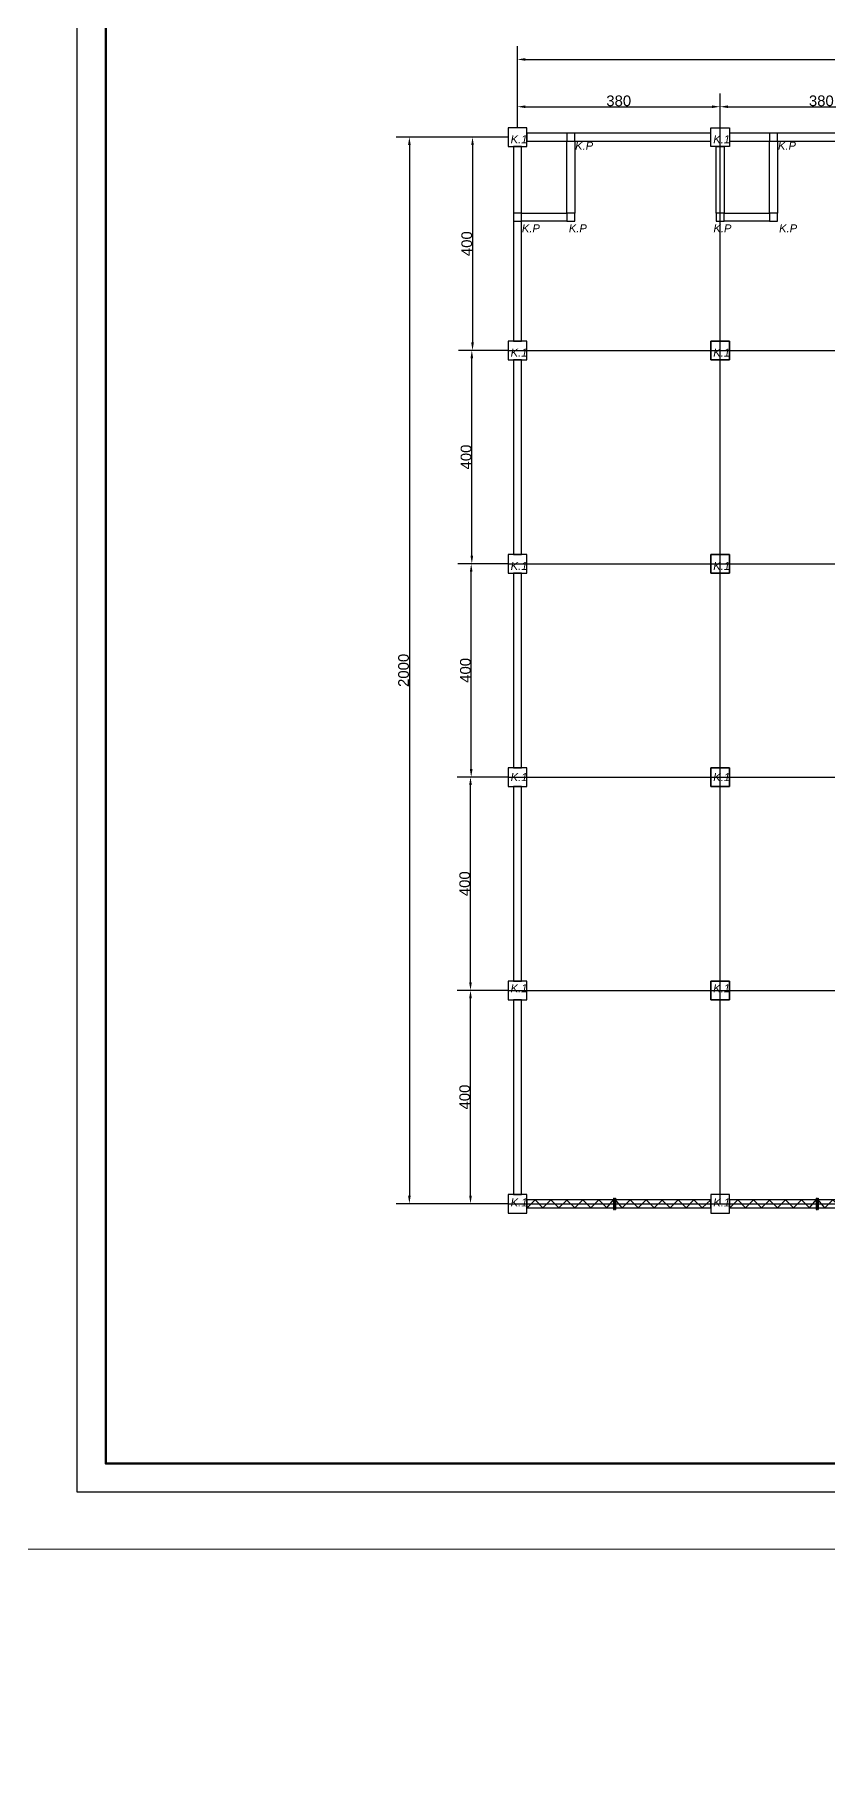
# Model space of a CAD drawing. Header units: centimetres. Extents: x -377343 to 693706, y 194584 to 813780.
# Drawn here: x 168664 to 170153, y 497226 to 500458 of the extents above; entities that cross this region are included whole.
import ezdxf

# ---------------------------------------------------------------- set-up
doc = ezdxf.new("R2010")
doc.units = ezdxf.units.CM
doc.header["$PDMODE"] = 3
doc.layers.add('Kertas', color=252, linetype='Continuous', lineweight=20)
doc.layers.add('Legenda', color=252, linetype='Continuous', lineweight=20)
doc.layers.add('pintu', color=235, linetype='Continuous')
doc.layers.add('PIPA', color=11, linetype='Continuous')
doc.styles.get("Standard").update_dxf_attribs({"font": 'arial.ttf'})
doc.dimstyles.new('ISO-25', dxfattribs={"dimtxt": 2.5, "dimasz": 2.5, "dimexe": 1.25, "dimexo": 0.625, "dimtad": 1, "dimtxsty": 'Standard', "dimcen": 2.5, "dimadec": 0, "dimazin": 0, "dimtfac": 1, "dimtmove": 0, "dimatfit": 3, "dimfxl": 1, "dimarcsym": 0})

# ---------------------------------------------------------------- blocks, each defined once
blk = doc.blocks.new('*D60')
at = {"layer": 'Defpoints', "color": 0, "transparency": 16777216}
for p in [(169949.5, 500323), (169569.5, 500283.7), (169949.5, 500283.7)]:
    blk.add_point(p, dxfattribs=at)
at = {"layer": 'pintu', "color": 0, "lineweight": -2, "transparency": 16777216}
for p, q in [((169569.5, 500284.3), (169569.5, 500348)), ((169949.5, 500284.3), (169949.5, 500348)), ((169584.5, 500323), (169934.5, 500323))]:
    blk.add_line(p, q, dxfattribs=at)
at = {"layer": 'pintu', "color": 0, "transparency": 16777216}
for points in [[(169584.5, 500325.5), (169584.5, 500320.5), (169569.5, 500323)], [(169934.5, 500325.5), (169934.5, 500320.5), (169949.5, 500323)]]:
    blk.add_solid(points, dxfattribs=at)
at = {"layer": 'pintu', "color": 0, "transparency": 16777216, "insert": (169759.5, 500333.9), "char_height": 20, "attachment_point": 5}
blk.add_mtext('380', dxfattribs=at)
blk = doc.blocks.new('*D53')
at = {"layer": 'Defpoints', "color": 0, "transparency": 16777216}
for p in [(170329.5, 500323), (169949.5, 500283.7), (170329.5, 500283.7)]:
    blk.add_point(p, dxfattribs=at)
at = {"layer": 'pintu', "color": 0, "lineweight": -2, "transparency": 16777216}
for p, q in [((169949.5, 500284.3), (169949.5, 500348)), ((170329.5, 500284.3), (170329.5, 500348)), ((169964.5, 500323), (170314.5, 500323))]:
    blk.add_line(p, q, dxfattribs=at)
at = {"layer": 'pintu', "color": 0, "transparency": 16777216}
for points in [[(169964.5, 500325.5), (169964.5, 500320.5), (169949.5, 500323)], [(170314.5, 500325.5), (170314.5, 500320.5), (170329.5, 500323)]]:
    blk.add_solid(points, dxfattribs=at)
at = {"layer": 'pintu', "color": 0, "transparency": 16777216, "insert": (170139.5, 500333.9), "char_height": 20, "attachment_point": 5}
blk.add_mtext('380', dxfattribs=at)
blk = doc.blocks.new('*D49')
at = {"layer": 'Defpoints', "color": 0, "transparency": 16777216}
for p in [(171469.5, 500411.6), (169569.5, 500283.7), (171469.5, 500283.7)]:
    blk.add_point(p, dxfattribs=at)
at = {"layer": 'pintu', "color": 0, "lineweight": -2, "transparency": 16777216}
for p, q in [((169569.5, 500284.3), (169569.5, 500436.6)), ((171469.5, 500284.3), (171469.5, 500436.6)), ((169584.5, 500411.6), (171454.5, 500411.6))]:
    blk.add_line(p, q, dxfattribs=at)
at = {"layer": 'pintu', "color": 0, "transparency": 16777216}
for points in [[(169584.5, 500414.1), (169584.5, 500409.1), (169569.5, 500411.6)], [(171454.5, 500414.1), (171454.5, 500409.1), (171469.5, 500411.6)]]:
    blk.add_solid(points, dxfattribs=at)
at = {"layer": 'pintu', "color": 0, "transparency": 16777216, "insert": (170519.5, 500422.4), "char_height": 20, "attachment_point": 5}
blk.add_mtext('1900', dxfattribs=at)
blk = doc.blocks.new('*D56')
at = {"layer": 'Defpoints', "color": 0, "transparency": 16777216}
for p in [(169552, 500266.2), (169485.3, 499866.2), (169552, 499866.2)]:
    blk.add_point(p, dxfattribs=at)
at = {"layer": 'pintu', "color": 0, "lineweight": -2, "transparency": 16777216}
for p, q in [((169551.4, 500266.2), (169460.3, 500266.2)), ((169485.3, 500251.2), (169485.3, 499881.2)), ((169551.4, 499866.2), (169460.3, 499866.2))]:
    blk.add_line(p, q, dxfattribs=at)
at = {"layer": 'pintu', "color": 0, "transparency": 16777216}
for points in [[(169482.8, 500251.2), (169487.8, 500251.2), (169485.3, 500266.2)], [(169482.8, 499881.2), (169487.8, 499881.2), (169485.3, 499866.2)]]:
    blk.add_solid(points, dxfattribs=at)
at = {"layer": 'pintu', "color": 0, "transparency": 16777216, "insert": (169474.5, 500066.2), "char_height": 20, "attachment_point": 5, "rotation": 90}
blk.add_mtext('400', dxfattribs=at)
blk = doc.blocks.new('*D57')
at = {"layer": 'Defpoints', "color": 0, "transparency": 16777216}
for p in [(169484, 499866.2), (169552, 499866.2), (169552, 499466.2)]:
    blk.add_point(p, dxfattribs=at)
at = {"layer": 'pintu', "color": 0, "lineweight": -2, "transparency": 16777216}
for p, q in [((169551.4, 499866.2), (169459, 499866.2)), ((169484, 499481.2), (169484, 499851.2)), ((169551.4, 499466.2), (169459, 499466.2))]:
    blk.add_line(p, q, dxfattribs=at)
at = {"layer": 'pintu', "color": 0, "transparency": 16777216}
for points in [[(169481.5, 499851.2), (169486.5, 499851.2), (169484, 499866.2)], [(169481.5, 499481.2), (169486.5, 499481.2), (169484, 499466.2)]]:
    blk.add_solid(points, dxfattribs=at)
at = {"layer": 'pintu', "color": 0, "transparency": 16777216, "insert": (169473.2, 499666.2), "char_height": 20, "attachment_point": 5, "rotation": 90}
blk.add_mtext('400', dxfattribs=at)
blk = doc.blocks.new('*D58')
at = {"layer": 'Defpoints', "color": 0, "transparency": 16777216}
for p in [(169482.8, 499466.2), (169551.4, 499466.2), (169552, 499066.2)]:
    blk.add_point(p, dxfattribs=at)
at = {"layer": 'pintu', "color": 0, "lineweight": -2, "transparency": 16777216}
for p, q in [((169550.8, 499466.2), (169457.8, 499466.2)), ((169482.8, 499081.2), (169482.8, 499451.2)), ((169551.4, 499066.2), (169457.8, 499066.2))]:
    blk.add_line(p, q, dxfattribs=at)
at = {"layer": 'pintu', "color": 0, "transparency": 16777216}
for points in [[(169480.3, 499451.2), (169485.3, 499451.2), (169482.8, 499466.2)], [(169480.3, 499081.2), (169485.3, 499081.2), (169482.8, 499066.2)]]:
    blk.add_solid(points, dxfattribs=at)
at = {"layer": 'pintu', "color": 0, "transparency": 16777216, "insert": (169472, 499266.2), "char_height": 20, "attachment_point": 5, "rotation": 90}
blk.add_mtext('400', dxfattribs=at)
blk = doc.blocks.new('*D51')
at = {"layer": 'Defpoints', "color": 0, "transparency": 16777216}
for p in [(169481.5, 499066.2), (169551.4, 499066.2), (169552, 498666.2)]:
    blk.add_point(p, dxfattribs=at)
at = {"layer": 'pintu', "color": 0, "lineweight": -2, "transparency": 16777216}
for p, q in [((169550.8, 499066.2), (169456.5, 499066.2)), ((169481.5, 498681.2), (169481.5, 499051.2)), ((169551.4, 498666.2), (169456.5, 498666.2))]:
    blk.add_line(p, q, dxfattribs=at)
at = {"layer": 'pintu', "color": 0, "transparency": 16777216}
for points in [[(169479, 499051.2), (169484, 499051.2), (169481.5, 499066.2)], [(169479, 498681.2), (169484, 498681.2), (169481.5, 498666.2)]]:
    blk.add_solid(points, dxfattribs=at)
at = {"layer": 'pintu', "color": 0, "transparency": 16777216, "insert": (169470.7, 498866.2), "char_height": 20, "attachment_point": 5, "rotation": 90}
blk.add_mtext('400', dxfattribs=at)
blk = doc.blocks.new('*D59')
at = {"layer": 'Defpoints', "color": 0, "transparency": 16777216}
for p in [(169481.5, 498666.2), (169552, 498666.2), (169552, 498266.2)]:
    blk.add_point(p, dxfattribs=at)
at = {"layer": 'pintu', "color": 0, "lineweight": -2, "transparency": 16777216}
for p, q in [((169551.4, 498666.2), (169456.5, 498666.2)), ((169481.5, 498281.2), (169481.5, 498651.2)), ((169551.4, 498266.2), (169456.5, 498266.2))]:
    blk.add_line(p, q, dxfattribs=at)
at = {"layer": 'pintu', "color": 0, "transparency": 16777216}
for points in [[(169479, 498651.2), (169484, 498651.2), (169481.5, 498666.2)], [(169479, 498281.2), (169484, 498281.2), (169481.5, 498266.2)]]:
    blk.add_solid(points, dxfattribs=at)
at = {"layer": 'pintu', "color": 0, "transparency": 16777216, "insert": (169470.7, 498466.2), "char_height": 20, "attachment_point": 5, "rotation": 90}
blk.add_mtext('400', dxfattribs=at)
blk = doc.blocks.new('*D50')
at = {"layer": 'Defpoints', "color": 0, "transparency": 16777216}
for p in [(169552, 500266.2), (169366.9, 498266.2), (169551.4, 498266.2)]:
    blk.add_point(p, dxfattribs=at)
at = {"layer": 'pintu', "color": 0, "lineweight": -2, "transparency": 16777216}
for p, q in [((169551.4, 500266.2), (169341.9, 500266.2)), ((169366.9, 500251.2), (169366.9, 498281.2)), ((169550.8, 498266.2), (169341.9, 498266.2))]:
    blk.add_line(p, q, dxfattribs=at)
at = {"layer": 'pintu', "color": 0, "transparency": 16777216}
for points in [[(169364.4, 500251.2), (169369.4, 500251.2), (169366.9, 500266.2)], [(169364.4, 498281.2), (169369.4, 498281.2), (169366.9, 498266.2)]]:
    blk.add_solid(points, dxfattribs=at)
at = {"layer": 'pintu', "color": 0, "transparency": 16777216, "insert": (169356, 499266.2), "char_height": 20, "attachment_point": 5, "rotation": 90}
blk.add_mtext('2000', dxfattribs=at)

msp = doc.modelspace()

# ---------------------------------------------------------------- linework, layer by layer
at = {"layer": 'Kertas'}
msp.add_lwpolyline([(168583.481, 500796.755), (173024.235, 500796.755), (173024.235, 497618.673), (168583.481, 497618.673)], close=True, dxfattribs=at)
at = {"layer": 'Legenda', "color": 5, "lineweight": 30}
msp.add_lwpolyline([(168743.99, 500636.246), (172917.229, 500636.246), (172917.229, 497725.679), (168743.99, 497725.679)], close=True, dxfattribs=at)
at = {"layer": 'Legenda', "color": 1, "lineweight": 50}
msp.add_lwpolyline([(168797.493, 500582.743), (172168.186, 500582.743), (172168.186, 497779.182), (168797.493, 497779.182)], close=True, dxfattribs=at)
at = {"layer": 'pintu'}
for p, q in [((169949.542, 498266.204), (169949.542, 500283.704)), ((169552.042, 499866.204), (171487.042, 499866.204)), ((169552.042, 499466.204), (171487.042, 499466.204)), ((169552.042, 499066.204), (171487.042, 499066.204)), ((169552.042, 498666.204), (171487.042, 498666.204)), ((169602.676, 498273.562), (169587.042, 498257.973)), ((169749.608, 498276.704), (169749.608, 498255.704)), ((169749.608, 498276.704), (169751.108, 498276.704)), ((169751.108, 498276.704), (169751.108, 498255.704)), ((169752.108, 498276.704), (169752.108, 498255.704)), ((169752.108, 498276.704), (169752.108, 498255.704)), ((169752.108, 498276.704), (169753.608, 498276.704)), ((169753.608, 498276.704), (169753.608, 498255.704)), ((169900.54, 498273.562), (169915.949, 498258.704)), ((169915.949, 498258.704), (169932.042, 498273.704)), ((169982.676, 498273.562), (169967.042, 498257.973)), ((170129.608, 498276.704), (170129.608, 498255.704)), ((170129.608, 498276.704), (170131.108, 498276.704)), ((170131.108, 498276.704), (170131.108, 498255.704)), ((170132.108, 498276.704), (170132.108, 498255.704)), ((170132.108, 498276.704), (170132.108, 498255.704)), ((170132.108, 498276.704), (170133.608, 498276.704)), ((170133.608, 498276.704), (170133.608, 498255.704)), ((169552.042, 498266.204), (171487.042, 498266.204)), ((169749.608, 498255.704), (169751.108, 498255.704)), ((169751.108, 498266.204), (169752.108, 498266.204)), ((169752.108, 498255.704), (169753.608, 498255.704)), ((170129.608, 498255.704), (170131.108, 498255.704)), ((170131.108, 498266.204), (170132.108, 498266.204)), ((170132.108, 498255.704), (170133.608, 498255.704))]:
    msp.add_line(p, q, dxfattribs=at)
for points in [[(169552.042, 500248.704), (169587.042, 500248.704), (169587.042, 500283.704), (169552.042, 500283.704)], [(169587.042, 500273.704), (169587.042, 500258.704), (169932.042, 500258.704), (169932.042, 500273.704)], [(169662.042, 500258.704), (169677.042, 500258.704), (169677.042, 500273.704), (169662.042, 500273.704)], [(169932.042, 500283.704), (169967.042, 500283.704), (169967.042, 500248.704), (169932.042, 500248.704)], [(169967.042, 500273.704), (169967.042, 500258.704), (170312.042, 500258.704), (170312.042, 500273.704)], [(170042.042, 500258.704), (170057.042, 500258.704), (170057.042, 500273.704), (170042.042, 500273.704)], [(169562.042, 499883.704), (169577.042, 499883.704), (169577.042, 500248.704), (169562.042, 500248.704)], [(169677.042, 500123.704), (169662.042, 500123.704), (169662.042, 500258.704), (169677.042, 500258.704)], [(169957.042, 500123.704), (169942.042, 500123.704), (169942.042, 500248.704), (169957.042, 500248.704)], [(170057.042, 500123.704), (170042.042, 500123.704), (170042.042, 500258.704), (170057.042, 500258.704)], [(169562.042, 500108.704), (169577.042, 500108.704), (169577.042, 500123.704), (169562.042, 500123.704)], [(169662.042, 500108.704), (169577.042, 500108.704), (169577.042, 500123.704), (169662.042, 500123.704)], [(169662.042, 500108.704), (169677.042, 500108.704), (169677.042, 500123.704), (169662.042, 500123.704)], [(169942.042, 500108.704), (169957.042, 500108.704), (169957.042, 500123.704), (169942.042, 500123.704)], [(170042.042, 500108.704), (169957.042, 500108.704), (169957.042, 500123.704), (170042.042, 500123.704)], [(170042.042, 500108.704), (170057.042, 500108.704), (170057.042, 500123.704), (170042.042, 500123.704)], [(169552.042, 499848.704), (169587.042, 499848.704), (169587.042, 499883.704), (169552.042, 499883.704)], [(169967.042, 499848.704), (169932.042, 499848.704), (169932.042, 499883.704), (169967.042, 499883.704)], [(169932.042, 499848.704), (169967.042, 499848.704), (169967.042, 499883.704), (169932.042, 499883.704)], [(169562.042, 499483.704), (169577.042, 499483.704), (169577.042, 499848.704), (169562.042, 499848.704)], [(169552.042, 499448.704), (169587.042, 499448.704), (169587.042, 499483.704), (169552.042, 499483.704)], [(169967.042, 499448.704), (169932.042, 499448.704), (169932.042, 499483.704), (169967.042, 499483.704)], [(169932.042, 499448.704), (169967.042, 499448.704), (169967.042, 499483.704), (169932.042, 499483.704)], [(169562.042, 499083.704), (169577.042, 499083.704), (169577.042, 499448.704), (169562.042, 499448.704)], [(169552.042, 499048.704), (169587.042, 499048.704), (169587.042, 499083.704), (169552.042, 499083.704)], [(169967.042, 499048.704), (169932.042, 499048.704), (169932.042, 499083.704), (169967.042, 499083.704)], [(169932.042, 499048.704), (169967.042, 499048.704), (169967.042, 499083.704), (169932.042, 499083.704)], [(169562.042, 498683.704), (169577.042, 498683.704), (169577.042, 499048.704), (169562.042, 499048.704)], [(169552.042, 498648.704), (169587.042, 498648.704), (169587.042, 498683.704), (169552.042, 498683.704)], [(169967.042, 498648.704), (169932.042, 498648.704), (169932.042, 498683.704), (169967.042, 498683.704)], [(169932.042, 498648.704), (169967.042, 498648.704), (169967.042, 498683.704), (169932.042, 498683.704)], [(169562.042, 498283.704), (169577.042, 498283.704), (169577.042, 498648.704), (169562.042, 498648.704)], [(169552.042, 498248.704), (169587.042, 498248.704), (169587.042, 498283.704), (169552.042, 498283.704)], [(169587.042, 498258.704), (169932.042, 498258.704), (169932.042, 498273.704), (169587.042, 498273.704)], [(169932.042, 498248.704), (169967.042, 498248.704), (169967.042, 498283.704), (169932.042, 498283.704)], [(169967.042, 498258.704), (170312.042, 498258.704), (170312.042, 498273.704), (169967.042, 498273.704)], [(169751.108, 498267.591), (169750.476, 498267.591), (169750.476, 498264.817), (169751.108, 498264.817)], [(169752.108, 498267.591), (169752.741, 498267.591), (169752.741, 498264.817), (169752.108, 498264.817)], [(170131.108, 498267.591), (170130.476, 498267.591), (170130.476, 498264.817), (170131.108, 498264.817)], [(170132.108, 498267.591), (170132.741, 498267.591), (170132.741, 498264.817), (170132.108, 498264.817)]]:
    msp.add_lwpolyline(points, close=True, dxfattribs=at)
for points in [[(169602.676, 498273.562), (169617.442, 498258.704), (169632.442, 498273.704), (169647.442, 498258.704), (169662.442, 498272.621), (169677.442, 498258.704), (169692.442, 498273.704), (169707.442, 498258.704), (169722.442, 498273.704), (169737.442, 498258.704), (169749.608, 498273.704)], [(169900.54, 498273.562), (169885.775, 498258.704), (169870.775, 498273.704), (169855.775, 498258.704), (169840.775, 498272.621), (169825.775, 498258.704), (169810.775, 498273.704), (169795.775, 498258.704), (169780.775, 498273.704), (169765.775, 498258.704), (169753.608, 498273.704)], [(169982.676, 498273.562), (169997.442, 498258.704), (170012.442, 498273.704), (170027.442, 498258.704), (170042.442, 498272.621), (170057.442, 498258.704), (170072.442, 498273.704), (170087.442, 498258.704), (170102.442, 498273.704), (170117.442, 498258.704), (170129.608, 498273.704)], [(170280.54, 498273.562), (170265.775, 498258.704), (170250.775, 498273.704), (170235.775, 498258.704), (170220.775, 498272.621), (170205.775, 498258.704), (170190.775, 498273.704), (170175.775, 498258.704), (170160.775, 498273.704), (170145.775, 498258.704), (170133.608, 498273.704)]]:
    msp.add_lwpolyline(points, dxfattribs=at)
at = {"layer": 'PIPA', "lineweight": 35, "extrusion": (0, 0.816497, 0.57735), "elevation": 193451.324}
msp.add_lwpolyline([(-421704.212, -325591.681), (-159560.265, -63447.734), (377343.333, -600351.331), (-158232.47, -1135927.133), (-693706.405, -600453.199), (-454216.825, -360963.619)], dxfattribs=at)

# ---------------------------------------------------------------- texts
at = {"layer": 'pintu', "char_height": 15, "attachment_point": 1}
for s, insert in [('{\\fArial|b0|i1|c0|p34;K.1}', (169556.779, 500269.532)), ('{\\fArial|b0|i1|c0|p34;K.P}', (169677.715, 500257.229)), ('{\\fArial|b0|i1|c0|p34;K.1}', (169936.779, 500269.532)), ('{\\fArial|b0|i1|c0|p34;K.P}', (170058.141, 500257.229)), ('{\\fArial|b0|i1|c0|p34;K.P}', (169577.81, 500102.5)), ('{\\fArial|b0|i1|c0|p34;K.P}', (169665.904, 500102.5)), ('{\\fArial|b0|i1|c0|p34;K.P}', (169937.068, 500102.5)), ('{\\fArial|b0|i1|c0|p34;K.P}', (170060.263, 500102.5)), ('{\\fArial|b0|i1|c0|p34;K.1}', (169556.779, 499869.532)), ('{\\fArial|b0|i1|c0|p34;K.1}', (169936.779, 499869.532)), ('{\\fArial|b0|i1|c0|p34;K.1}', (169556.779, 499469.532)), ('{\\fArial|b0|i1|c0|p34;K.1}', (169936.779, 499469.532)), ('{\\fArial|b0|i1|c0|p34;K.1}', (169556.779, 499073.505)), ('{\\fArial|b0|i1|c0|p34;K.1}', (169936.779, 499073.505)), ('{\\fArial|b0|i1|c0|p34;K.1}', (169556.779, 498677.835)), ('{\\fArial|b0|i1|c0|p34;K.1}', (169936.779, 498677.835)), ('{\\fArial|b0|i1|c0|p34;K.1}', (169556.779, 498276.18)), ('{\\fArial|b0|i1|c0|p34;K.1}', (169936.779, 498276.18))]:
    msp.add_mtext_dynamic_manual_height_columns(s, width=159.09775, gutter_width=12.5, heights=[0], dxfattribs=dict(at, insert=insert))

# ---------------------------------------------------------------- dimensions: what is measured, and where the dimension line sits
at = {"layer": 'pintu'}
for base, p1, p2, picture, middle in [((171469.542, 500411.564), (169569.542, 500283.704), (171469.542, 500283.704), '*D49', (170519.542, 500422.4)), ((169949.542, 500323.049), (169569.542, 500283.704), (169949.542, 500283.704), '*D60', (169759.542, 500333.892)), ((170329.542, 500323.049), (169949.542, 500283.704), (170329.542, 500283.704), '*D53', (170139.542, 500333.892))]:
    dim = msp.add_linear_dim(base=base, p1=p1, p2=p2, dimstyle='ISO-25', override={"dimtxt": 20, "dimasz": 15, "dimexe": 25}, dxfattribs=at)
    dim.commit()
    dim.dimension.update_dxf_attribs({"geometry": picture, "text_midpoint": middle})
for base, p1, p2, picture, middle in [((169366.86, 498266.204), (169552.042, 500266.204), (169551.417, 498266.204), '*D50', (169356.023, 499266.204)), ((169485.29, 499866.204), (169552.042, 500266.204), (169552.042, 499866.204), '*D56', (169474.453, 500066.204)), ((169484.04, 499866.204), (169552.042, 499466.204), (169552.042, 499866.204), '*D57', (169473.203, 499666.204)), ((169482.79, 499466.204), (169552.042, 499066.204), (169551.417, 499466.204), '*D58', (169471.953, 499266.204)), ((169481.54, 499066.204), (169552.042, 498666.204), (169551.417, 499066.204), '*D51', (169470.703, 498866.204)), ((169481.54, 498666.204), (169552.042, 498266.204), (169552.042, 498666.204), '*D59', (169470.703, 498466.204))]:
    dim = msp.add_linear_dim(base=base, p1=p1, p2=p2, angle=90, dimstyle='ISO-25', override={"dimtxt": 20, "dimasz": 15, "dimexe": 25}, dxfattribs=at)
    dim.commit()
    dim.dimension.update_dxf_attribs({"geometry": picture, "text_midpoint": middle})

doc.saveas('drawing.dxf')
